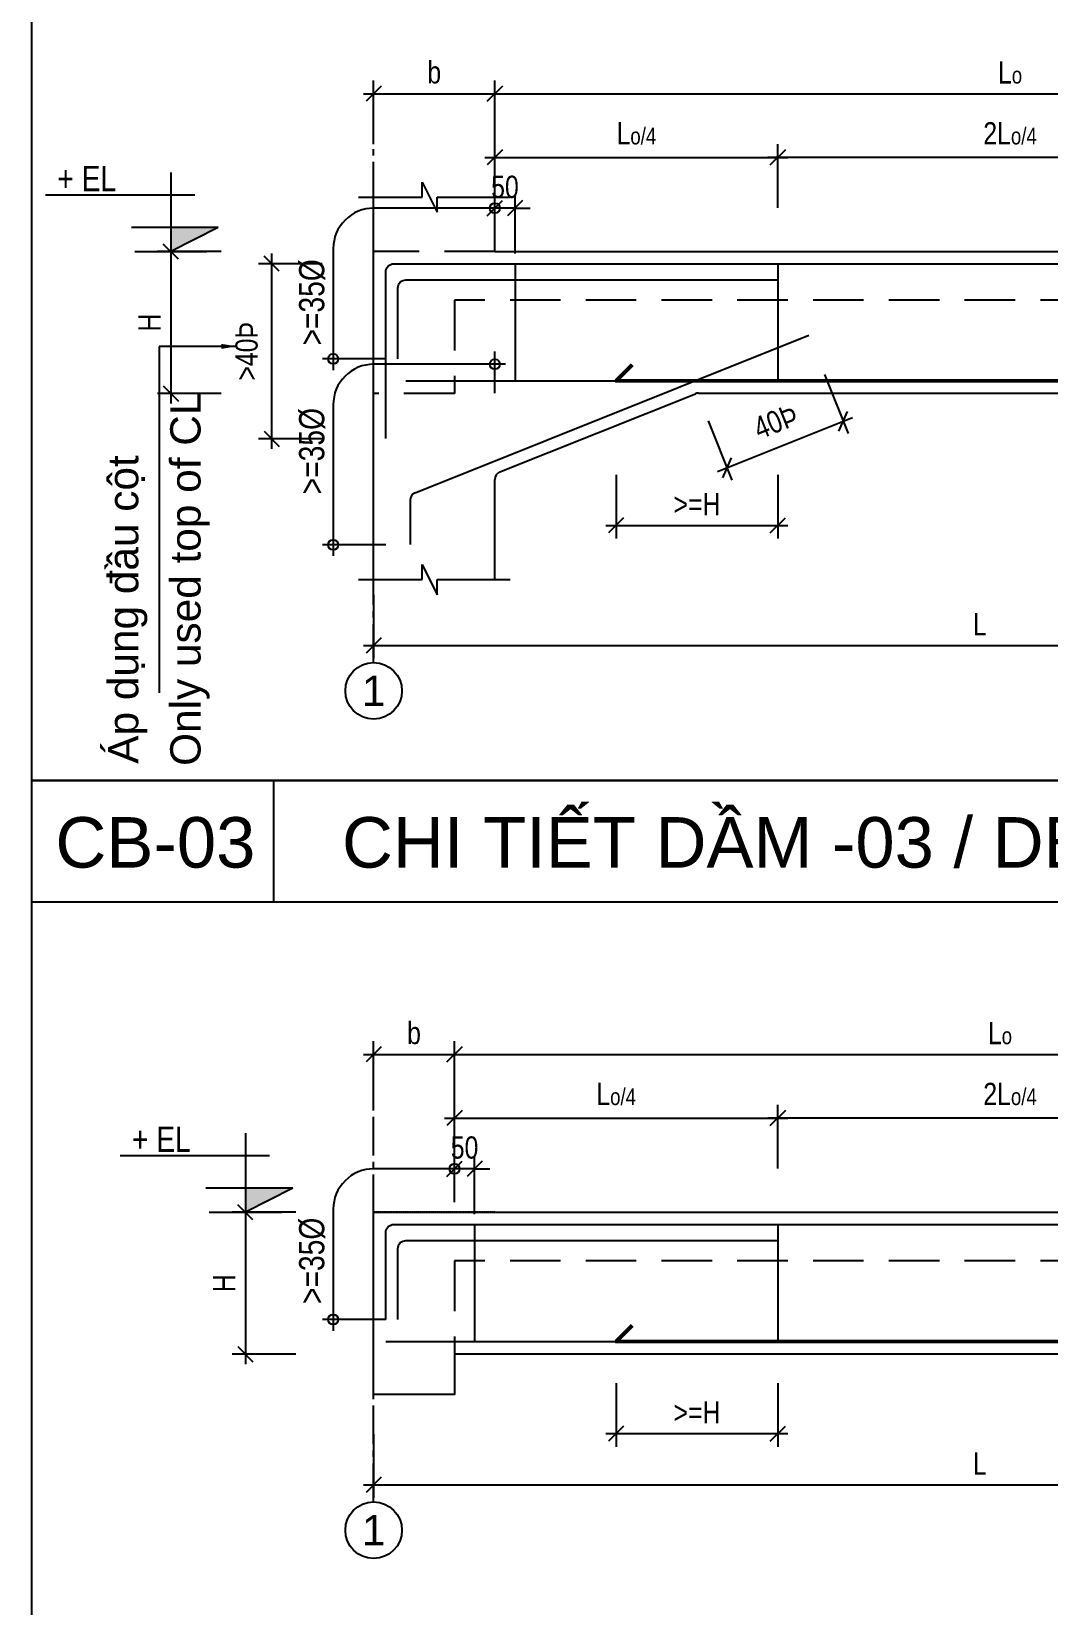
# Model space of a CAD drawing. Header units: millimetres. Extents: x -205508 to -110432, y 549193 to 571297.
# Drawn here: x -162392 to -159874, y 564014 to 567908 of the extents above; entities that cross this region are included whole.
import ezdxf
from ezdxf.enums import TextEntityAlignment as Align

# ---------------------------------------------------------------- set-up
doc = ezdxf.new("R2010")
doc.units = ezdxf.units.MM
doc.header["$LTSCALE"] = 25
doc.header["$MEASUREMENT"] = 0
doc.header["$PDSIZE"] = 50
for name, pattern in [('AUDIT_I_131119094342-0', [0]), ('CENTER2', [28.575, 19.05, -3.175, 3.175, -3.175]), ('DASHED2', [0.375, 0.25, -0.125])]:
    doc.linetypes.add(name, pattern=pattern)
for name, color, linetype in [('AC', 200, 'Continuous'), ('dai', 3, 'AUDIT_I_131119094342-0'), ('DAMPHU', 1, 'DASHED2'), ('kich thuoc', 251, 'Continuous'), ('NETTHAY', 2, 'Continuous'), ('textMAX', 4, 'Continuous'), ('TEXTMIN', 7, 'Continuous'), ('thep', 4, 'Continuous'), ('TRUC', 8, 'CENTER2')]:
    doc.layers.add(name, color=color, linetype=linetype)
doc.layers.add('DCE_MCZiCZac', color=250, linetype='Continuous', lineweight=13)
doc.layers.add('S-Rebar-B', color=4, linetype='Continuous', lineweight=50)
doc.styles.add('EL-Text', font='arial.ttf')
doc.styles.add('Simplex- GCC', font='arial.ttf', dxfattribs={"width": 0.8})
doc.styles.add('vnh100', font='', dxfattribs={"width": 0.8})
doc.styles.get('vnh100').set_extended_font_data('VNI-Helve')
doc.dimstyles.new('ISO-25', dxfattribs={"dimscale": 25, "dimtxt": 2.2, "dimasz": 1.5, "dimexe": 1.3, "dimexo": 1, "dimgap": 1, "dimtad": 1, "dimdec": 0, "dimtxsty": 'Simplex- GCC', "dimblk": 'OBLIQUE', "dimcen": 2.5, "dimdle": 1, "dimclrd": 8, "dimclre": 8, "dimclrt": 7, "dimadec": 0, "dimazin": 0, "dimtfac": 1, "dimtdec": 0, "dimtix": 1, "dimtmove": 0, "dimatfit": 3, "dimfxl": 5, "dimfxlon": 1, "dimarcsym": 0})

# ---------------------------------------------------------------- blocks, each defined once
blk = doc.blocks.new('_Oblique')
at = {"color": 4, "linetype": 'ByBlock', "lineweight": -2}
blk.add_line((-0.5, -0.5), (0.5, 0.5), dxfattribs=at)
blk = doc.blocks.new('*D506')
at = {"layer": 'DCE_MCZiCZac', "color": 8, "lineweight": -2, "ltscale": 20, "transparency": 16777216}
for p, q in [((-160944.7, 566811.5), (-160944.7, 566654)), ((-160544.3, 566811.5), (-160544.3, 566654)), ((-160969.7, 566686.5), (-160519.3, 566686.5))]:
    blk.add_line(p, q, dxfattribs=at)
at = {"layer": 'Defpoints', "color": 0, "ltscale": 20, "transparency": 16777216}
for p in [(-160944.7, 566966.9), (-160544.3, 566936.9), (-160544.3, 566686.5)]:
    blk.add_point(p, dxfattribs=at)
at = {"layer": 'DCE_MCZiCZac', "color": 8, "lineweight": -2, "ltscale": 20, "transparency": 16777216, "xscale": 37.5, "yscale": 37.5, "zscale": 37.5, "rotation": 180}
blk.add_blockref('_Oblique', (-160944.7, 566686.5), dxfattribs=at)
at = {"layer": 'DCE_MCZiCZac', "color": 8, "lineweight": -2, "ltscale": 20, "transparency": 16777216, "xscale": 37.5, "yscale": 37.5, "zscale": 37.5}
blk.add_blockref('_Oblique', (-160544.3, 566686.5), dxfattribs=at)
at = {"layer": 'DCE_MCZiCZac', "color": 7, "ltscale": 20, "transparency": 16777216, "insert": (-160744.5, 566739), "char_height": 55, "attachment_point": 5, "style": 'Simplex- GCC'}
blk.add_mtext('>=H', dxfattribs=at)
blk = doc.blocks.new('*D507')
at = {"layer": 'DCE_MCZiCZac', "color": 8, "lineweight": -2, "ltscale": 20, "transparency": 16777216}
for p, q in [((-161244.7, 567629.3), (-161244.7, 567786.8)), ((-158694.7, 567629.3), (-158694.7, 567786.8)), ((-161269.7, 567754.3), (-158669.7, 567754.3))]:
    blk.add_line(p, q, dxfattribs=at)
at = {"layer": 'Defpoints', "color": 0, "ltscale": 20, "transparency": 16777216}
for p in [(-158694.7, 567754.3), (-161244.7, 567498.4), (-158694.7, 567498.4)]:
    blk.add_point(p, dxfattribs=at)
at = {"layer": 'DCE_MCZiCZac', "color": 8, "lineweight": -2, "ltscale": 20, "transparency": 16777216, "xscale": 37.5, "yscale": 37.5, "zscale": 37.5, "rotation": 180}
blk.add_blockref('_Oblique', (-161244.7, 567754.3), dxfattribs=at)
at = {"layer": 'DCE_MCZiCZac', "color": 8, "lineweight": -2, "ltscale": 20, "transparency": 16777216, "xscale": 37.5, "yscale": 37.5, "zscale": 37.5}
blk.add_blockref('_Oblique', (-158694.7, 567754.3), dxfattribs=at)
at = {"layer": 'DCE_MCZiCZac', "color": 7, "ltscale": 20, "transparency": 16777216, "insert": (-159969.7, 567806.8), "char_height": 55, "attachment_point": 5, "style": 'Simplex- GCC'}
blk.add_mtext('L{\\H0.75x;o}', dxfattribs=at)
blk = doc.blocks.new('*D508')
at = {"layer": 'Defpoints', "color": 0, "ltscale": 20, "transparency": 16777216}
for p in [(-160544.3, 567596.9), (-161244.7, 567431.1), (-160544.3, 567403.5)]:
    blk.add_point(p, dxfattribs=at)
at = {"layer": 'kich thuoc', "color": 8, "lineweight": -2, "ltscale": 20, "transparency": 16777216}
for p, q in [((-161244.7, 567471.9), (-161244.7, 567629.4)), ((-160544.3, 567471.9), (-160544.3, 567629.4)), ((-161269.7, 567596.9), (-160519.3, 567596.9))]:
    blk.add_line(p, q, dxfattribs=at)
at = {"layer": 'kich thuoc', "color": 8, "lineweight": -2, "ltscale": 20, "transparency": 16777216, "xscale": 37.5, "yscale": 37.5, "zscale": 37.5, "rotation": 180}
blk.add_blockref('_Oblique', (-161244.7, 567596.9), dxfattribs=at)
at = {"layer": 'kich thuoc', "color": 8, "lineweight": -2, "ltscale": 20, "transparency": 16777216, "xscale": 37.5, "yscale": 37.5, "zscale": 37.5}
blk.add_blockref('_Oblique', (-160544.3, 567596.9), dxfattribs=at)
at = {"layer": 'kich thuoc', "color": 7, "ltscale": 20, "transparency": 16777216, "insert": (-160894.5, 567656.2), "char_height": 55, "attachment_point": 5, "style": 'Simplex- GCC'}
blk.add_mtext('L{\\H0.75x;o/4}', dxfattribs=at)
blk = doc.blocks.new('*D509')
at = {"layer": 'Defpoints', "color": 0, "ltscale": 20, "transparency": 16777216}
for p in [(-161544.7, 566963.7), (-158544.7, 566533.9), (-158544.7, 566389.5)]:
    blk.add_point(p, dxfattribs=at)
at = {"layer": 'kich thuoc', "color": 8, "lineweight": -2, "ltscale": 20, "transparency": 16777216}
for p, q in [((-161544.7, 566514.5), (-161544.7, 566357)), ((-158544.7, 566508.9), (-158544.7, 566357)), ((-161569.7, 566389.5), (-158519.7, 566389.5))]:
    blk.add_line(p, q, dxfattribs=at)
at = {"layer": 'kich thuoc', "color": 8, "lineweight": -2, "ltscale": 20, "transparency": 16777216, "xscale": 37.5, "yscale": 37.5, "zscale": 37.5, "rotation": 180}
blk.add_blockref('_Oblique', (-161544.7, 566389.5), dxfattribs=at)
at = {"layer": 'kich thuoc', "color": 8, "lineweight": -2, "ltscale": 20, "transparency": 16777216, "xscale": 37.5, "yscale": 37.5, "zscale": 37.5}
blk.add_blockref('_Oblique', (-158544.7, 566389.5), dxfattribs=at)
at = {"layer": 'kich thuoc', "color": 7, "ltscale": 20, "transparency": 16777216, "insert": (-160044.7, 566442), "char_height": 55, "attachment_point": 5, "style": 'Simplex- GCC'}
blk.add_mtext('L', dxfattribs=at)
blk = doc.blocks.new('*D510')
at = {"layer": 'DCE_MCZiCZac', "color": 8, "lineweight": -2, "ltscale": 20, "transparency": 16777216}
for p, q in [((-162046.7, 567388.7), (-162046.7, 566987.7)), ((-161921.7, 567363.7), (-162079.2, 567363.7)), ((-161921.7, 567012.7), (-162079.2, 567012.7))]:
    blk.add_line(p, q, dxfattribs=at)
at = {"layer": 'Defpoints', "color": 0, "ltscale": 20, "transparency": 16777216}
for p in [(-161696.1, 567363.7), (-162046.7, 567012.7), (-161696.1, 567012.7)]:
    blk.add_point(p, dxfattribs=at)
at = {"layer": 'DCE_MCZiCZac', "color": 8, "lineweight": -2, "ltscale": 20, "transparency": 16777216, "xscale": 37.5, "yscale": 37.5, "zscale": 37.5}
for p, rotation in [((-162046.7, 567363.7), 90), ((-162046.7, 567012.7), 270)]:
    blk.add_blockref('_Oblique', p, dxfattribs=dict(at, rotation=rotation))
at = {"layer": 'DCE_MCZiCZac', "color": 7, "ltscale": 20, "transparency": 16777216, "insert": (-162099.2, 567188.2), "char_height": 55, "attachment_point": 5, "rotation": 90, "style": 'Simplex- GCC'}
blk.add_mtext('H', dxfattribs=at)
blk = doc.blocks.new('*D511')
at = {"layer": 'DCE_MCZiCZac', "color": 8, "lineweight": -2, "ltscale": 20, "transparency": 16777216}
for p, q in [((-161544.7, 567629.3), (-161544.7, 567786.8)), ((-161244.7, 567629.3), (-161244.7, 567786.8)), ((-161569.7, 567754.3), (-161219.7, 567754.3))]:
    blk.add_line(p, q, dxfattribs=at)
at = {"layer": 'Defpoints', "color": 0, "ltscale": 20, "transparency": 16777216}
for p in [(-161244.7, 567754.3), (-161544.7, 567577.1), (-161244.7, 567577.1)]:
    blk.add_point(p, dxfattribs=at)
at = {"layer": 'DCE_MCZiCZac', "color": 8, "lineweight": -2, "ltscale": 20, "transparency": 16777216, "xscale": 37.5, "yscale": 37.5, "zscale": 37.5, "rotation": 180}
blk.add_blockref('_Oblique', (-161544.7, 567754.3), dxfattribs=at)
at = {"layer": 'DCE_MCZiCZac', "color": 8, "lineweight": -2, "ltscale": 20, "transparency": 16777216, "xscale": 37.5, "yscale": 37.5, "zscale": 37.5}
blk.add_blockref('_Oblique', (-161244.7, 567754.3), dxfattribs=at)
at = {"layer": 'DCE_MCZiCZac', "color": 7, "ltscale": 20, "transparency": 16777216, "insert": (-161394.7, 567806.8), "char_height": 55, "attachment_point": 5, "style": 'Simplex- GCC'}
blk.add_mtext('b', dxfattribs=at)
blk = doc.blocks.new('*D452')
at = {"layer": 'Defpoints', "color": 0, "ltscale": 20, "transparency": 16777216}
for p in [(-160544.3, 567596.9), (-160544.3, 567403.5), (-159395.1, 567403.5)]:
    blk.add_point(p, dxfattribs=at)
at = {"layer": 'kich thuoc', "color": 8, "lineweight": -2, "ltscale": 20, "transparency": 16777216}
for p, q in [((-160544.3, 567471.9), (-160544.3, 567629.4)), ((-159395.1, 567471.9), (-159395.1, 567629.4)), ((-159370.1, 567596.9), (-160569.3, 567596.9))]:
    blk.add_line(p, q, dxfattribs=at)
at = {"layer": 'kich thuoc', "color": 8, "lineweight": -2, "ltscale": 20, "transparency": 16777216, "xscale": 37.5, "yscale": 37.5, "zscale": 37.5, "rotation": 180}
blk.add_blockref('_Oblique', (-160544.3, 567596.9), dxfattribs=at)
at = {"layer": 'kich thuoc', "color": 8, "lineweight": -2, "ltscale": 20, "transparency": 16777216, "xscale": 37.5, "yscale": 37.5, "zscale": 37.5}
blk.add_blockref('_Oblique', (-159395.1, 567596.9), dxfattribs=at)
at = {"layer": 'kich thuoc', "color": 7, "ltscale": 20, "transparency": 16777216, "insert": (-159969.7, 567656.2), "char_height": 55, "attachment_point": 5, "style": 'Simplex- GCC'}
blk.add_mtext('2L{\\H0.75x;o/4}', dxfattribs=at)
blk = doc.blocks.new('*D453')
at = {"layer": 'DCE_MCZiCZac', "color": 8, "lineweight": -2, "ltscale": 20, "transparency": 16777216}
for p, q in [((-160429.1, 567060), (-160370.6, 566913.8)), ((-160693.9, 566819.5), (-160359.4, 566953.3)), ((-160717.1, 566944.8), (-160658.6, 566798.6))]:
    blk.add_line(p, q, dxfattribs=at)
at = {"layer": 'Defpoints', "color": 0, "ltscale": 20, "transparency": 16777216}
for p in [(-160467.8, 567156.8), (-160744.7, 567013.7), (-160382.6, 566944)]:
    blk.add_point(p, dxfattribs=at)
at = {"layer": 'DCE_MCZiCZac', "color": 8, "lineweight": -2, "ltscale": 20, "transparency": 16777216, "xscale": 37.5, "yscale": 37.5, "zscale": 37.5}
for p, rotation in [((-160382.6, 566944), 21.80140948635181), ((-160670.7, 566828.8), 201.8014094863518)]:
    blk.add_blockref('_Oblique', p, dxfattribs=dict(at, rotation=rotation))
at = {"layer": 'DCE_MCZiCZac', "color": 7, "ltscale": 20, "transparency": 16777216, "insert": (-160549.6, 566943.6), "char_height": 55, "attachment_point": 5, "rotation": 21.8014, "style": 'Simplex- GCC'}
blk.add_mtext('40Þ', dxfattribs=at)
blk = doc.blocks.new('*D457')
at = {"layer": 'Defpoints', "color": 0, "ltscale": 20, "transparency": 16777216}
for p in [(-158544.7, 564557.4), (-161544.7, 564487.2), (-158544.7, 564313)]:
    blk.add_point(p, dxfattribs=at)
at = {"layer": 'kich thuoc', "color": 8, "lineweight": -2, "ltscale": 20, "transparency": 16777216}
for p, q in [((-161544.7, 564438), (-161544.7, 564280.5)), ((-158544.7, 564438), (-158544.7, 564280.5)), ((-161569.7, 564313), (-158519.7, 564313))]:
    blk.add_line(p, q, dxfattribs=at)
at = {"layer": 'kich thuoc', "color": 8, "lineweight": -2, "ltscale": 20, "transparency": 16777216, "xscale": 37.5, "yscale": 37.5, "zscale": 37.5, "rotation": 180}
blk.add_blockref('_Oblique', (-161544.7, 564313), dxfattribs=at)
at = {"layer": 'kich thuoc', "color": 8, "lineweight": -2, "ltscale": 20, "transparency": 16777216, "xscale": 37.5, "yscale": 37.5, "zscale": 37.5}
blk.add_blockref('_Oblique', (-158544.7, 564313), dxfattribs=at)
at = {"layer": 'kich thuoc', "color": 7, "ltscale": 20, "transparency": 16777216, "insert": (-160044.7, 564365.5), "char_height": 55, "attachment_point": 5, "style": 'Simplex- GCC'}
blk.add_mtext('L', dxfattribs=at)
blk = doc.blocks.new('*D458')
at = {"layer": 'Defpoints', "color": 0, "ltscale": 20, "transparency": 16777216}
for p in [(-160544.3, 565220.3), (-160544.3, 565027), (-161344.7, 564987.2)]:
    blk.add_point(p, dxfattribs=at)
at = {"layer": 'kich thuoc', "color": 8, "lineweight": -2, "ltscale": 20, "transparency": 16777216}
for p, q in [((-161344.7, 565095.3), (-161344.7, 565252.8)), ((-160544.3, 565095.3), (-160544.3, 565252.8)), ((-161369.7, 565220.3), (-160519.3, 565220.3))]:
    blk.add_line(p, q, dxfattribs=at)
at = {"layer": 'kich thuoc', "color": 8, "lineweight": -2, "ltscale": 20, "transparency": 16777216, "xscale": 37.5, "yscale": 37.5, "zscale": 37.5, "rotation": 180}
blk.add_blockref('_Oblique', (-161344.7, 565220.3), dxfattribs=at)
at = {"layer": 'kich thuoc', "color": 8, "lineweight": -2, "ltscale": 20, "transparency": 16777216, "xscale": 37.5, "yscale": 37.5, "zscale": 37.5}
blk.add_blockref('_Oblique', (-160544.3, 565220.3), dxfattribs=at)
at = {"layer": 'kich thuoc', "color": 7, "ltscale": 20, "transparency": 16777216, "insert": (-160944.5, 565279.7), "char_height": 55, "attachment_point": 5, "style": 'Simplex- GCC'}
blk.add_mtext('L{\\H0.75x;o/4}', dxfattribs=at)
blk = doc.blocks.new('*D459')
at = {"layer": 'DCE_MCZiCZac', "color": 8, "lineweight": -2, "ltscale": 20, "transparency": 16777216}
for p, q in [((-161344.7, 565252.8), (-161344.7, 565410.3)), ((-158644.7, 565252.8), (-158644.7, 565410.3)), ((-161369.7, 565377.8), (-158619.7, 565377.8))]:
    blk.add_line(p, q, dxfattribs=at)
at = {"layer": 'Defpoints', "color": 0, "ltscale": 20, "transparency": 16777216}
for p in [(-158644.7, 565377.8), (-161344.7, 565121.9), (-158644.7, 564987.2)]:
    blk.add_point(p, dxfattribs=at)
at = {"layer": 'DCE_MCZiCZac', "color": 8, "lineweight": -2, "ltscale": 20, "transparency": 16777216, "xscale": 37.5, "yscale": 37.5, "zscale": 37.5, "rotation": 180}
blk.add_blockref('_Oblique', (-161344.7, 565377.8), dxfattribs=at)
at = {"layer": 'DCE_MCZiCZac', "color": 8, "lineweight": -2, "ltscale": 20, "transparency": 16777216, "xscale": 37.5, "yscale": 37.5, "zscale": 37.5}
blk.add_blockref('_Oblique', (-158644.7, 565377.8), dxfattribs=at)
at = {"layer": 'DCE_MCZiCZac', "color": 7, "ltscale": 20, "transparency": 16777216, "insert": (-159994.7, 565430.3), "char_height": 55, "attachment_point": 5, "style": 'Simplex- GCC'}
blk.add_mtext('L{\\H0.75x;o}', dxfattribs=at)
blk = doc.blocks.new('*D460')
at = {"layer": 'DCE_MCZiCZac', "color": 8, "lineweight": -2, "ltscale": 20, "transparency": 16777216}
for p, q in [((-160944.7, 564564.7), (-160944.7, 564407.2)), ((-160544.3, 564564.7), (-160544.3, 564407.2)), ((-160969.7, 564439.7), (-160519.3, 564439.7))]:
    blk.add_line(p, q, dxfattribs=at)
at = {"layer": 'Defpoints', "color": 0, "ltscale": 20, "transparency": 16777216}
for p in [(-160944.7, 564667.2), (-160544.3, 564637.2), (-160544.3, 564439.7)]:
    blk.add_point(p, dxfattribs=at)
at = {"layer": 'DCE_MCZiCZac', "color": 8, "lineweight": -2, "ltscale": 20, "transparency": 16777216, "xscale": 37.5, "yscale": 37.5, "zscale": 37.5, "rotation": 180}
blk.add_blockref('_Oblique', (-160944.7, 564439.7), dxfattribs=at)
at = {"layer": 'DCE_MCZiCZac', "color": 8, "lineweight": -2, "ltscale": 20, "transparency": 16777216, "xscale": 37.5, "yscale": 37.5, "zscale": 37.5}
blk.add_blockref('_Oblique', (-160544.3, 564439.7), dxfattribs=at)
at = {"layer": 'DCE_MCZiCZac', "color": 7, "ltscale": 20, "transparency": 16777216, "insert": (-160744.5, 564492.2), "char_height": 55, "attachment_point": 5, "style": 'Simplex- GCC'}
blk.add_mtext('>=H', dxfattribs=at)
blk = doc.blocks.new('*D461')
at = {"layer": 'DCE_MCZiCZac', "color": 8, "lineweight": -2, "ltscale": 20, "transparency": 16777216}
for p, q in [((-161544.7, 565252.8), (-161544.7, 565410.3)), ((-161344.7, 565252.8), (-161344.7, 565410.3)), ((-161569.7, 565377.8), (-161319.7, 565377.8))]:
    blk.add_line(p, q, dxfattribs=at)
at = {"layer": 'Defpoints', "color": 0, "ltscale": 20, "transparency": 16777216}
for p in [(-161344.7, 565377.8), (-161544.7, 565200.6), (-161344.7, 565200.6)]:
    blk.add_point(p, dxfattribs=at)
at = {"layer": 'DCE_MCZiCZac', "color": 8, "lineweight": -2, "ltscale": 20, "transparency": 16777216, "xscale": 37.5, "yscale": 37.5, "zscale": 37.5, "rotation": 180}
blk.add_blockref('_Oblique', (-161544.7, 565377.8), dxfattribs=at)
at = {"layer": 'DCE_MCZiCZac', "color": 8, "lineweight": -2, "ltscale": 20, "transparency": 16777216, "xscale": 37.5, "yscale": 37.5, "zscale": 37.5}
blk.add_blockref('_Oblique', (-161344.7, 565377.8), dxfattribs=at)
at = {"layer": 'DCE_MCZiCZac', "color": 7, "ltscale": 20, "transparency": 16777216, "insert": (-161444.7, 565430.3), "char_height": 55, "attachment_point": 5, "style": 'Simplex- GCC'}
blk.add_mtext('b', dxfattribs=at)
blk = doc.blocks.new('*D462')
at = {"layer": 'DCE_MCZiCZac', "color": 8, "lineweight": -2, "ltscale": 20, "transparency": 16777216}
for p, q in [((-161862.1, 565012.2), (-161862.1, 564611.2)), ((-161737.1, 564987.2), (-161894.6, 564987.2)), ((-161737.1, 564636.2), (-161894.6, 564636.2))]:
    blk.add_line(p, q, dxfattribs=at)
at = {"layer": 'Defpoints', "color": 0, "ltscale": 20, "transparency": 16777216}
for p in [(-161696.1, 564987.2), (-161862.1, 564636.2), (-161696.1, 564636.2)]:
    blk.add_point(p, dxfattribs=at)
at = {"layer": 'DCE_MCZiCZac', "color": 8, "lineweight": -2, "ltscale": 20, "transparency": 16777216, "xscale": 37.5, "yscale": 37.5, "zscale": 37.5}
for p, rotation in [((-161862.1, 564987.2), 90), ((-161862.1, 564636.2), 270)]:
    blk.add_blockref('_Oblique', p, dxfattribs=dict(at, rotation=rotation))
at = {"layer": 'DCE_MCZiCZac', "color": 7, "ltscale": 20, "transparency": 16777216, "insert": (-161914.6, 564811.7), "char_height": 55, "attachment_point": 5, "rotation": 90, "style": 'Simplex- GCC'}
blk.add_mtext('H', dxfattribs=at)
blk = doc.blocks.new('*D464')
at = {"layer": 'Defpoints', "color": 0, "ltscale": 20, "transparency": 16777216}
for p in [(-160544.3, 565220.3), (-160544.3, 565027), (-159395.1, 565027)]:
    blk.add_point(p, dxfattribs=at)
at = {"layer": 'kich thuoc', "color": 8, "lineweight": -2, "ltscale": 20, "transparency": 16777216}
for p, q in [((-160544.3, 565095.3), (-160544.3, 565252.8)), ((-159395.1, 565095.3), (-159395.1, 565252.8)), ((-159370.1, 565220.3), (-160569.3, 565220.3))]:
    blk.add_line(p, q, dxfattribs=at)
at = {"layer": 'kich thuoc', "color": 8, "lineweight": -2, "ltscale": 20, "transparency": 16777216, "xscale": 37.5, "yscale": 37.5, "zscale": 37.5, "rotation": 180}
blk.add_blockref('_Oblique', (-160544.3, 565220.3), dxfattribs=at)
at = {"layer": 'kich thuoc', "color": 8, "lineweight": -2, "ltscale": 20, "transparency": 16777216, "xscale": 37.5, "yscale": 37.5, "zscale": 37.5}
blk.add_blockref('_Oblique', (-159395.1, 565220.3), dxfattribs=at)
at = {"layer": 'kich thuoc', "color": 7, "ltscale": 20, "transparency": 16777216, "insert": (-159969.7, 565279.7), "char_height": 55, "attachment_point": 5, "style": 'Simplex- GCC'}
blk.add_mtext('2L{\\H0.75x;o/4}', dxfattribs=at)
blk = doc.blocks.new('*D472')
at = {"layer": 'DCE_MCZiCZac', "color": 8, "lineweight": -2, "ltscale": 20, "transparency": 16777216}
for p, q in [((-161244.7, 567409.8), (-161244.7, 567503.6)), ((-161194.7, 567358.7), (-161194.7, 567503.6)), ((-161244.7, 567471.1), (-161282.2, 567471.1)), ((-161194.7, 567471.1), (-161244.7, 567471.1)), ((-161194.7, 567471.1), (-161157.2, 567471.1))]:
    blk.add_line(p, q, dxfattribs=at)
at = {"layer": 'Defpoints', "color": 0, "ltscale": 20, "transparency": 16777216}
for p in [(-161244.7, 567471.1), (-161244.7, 567384.8), (-161194.7, 567333.7)]:
    blk.add_point(p, dxfattribs=at)
at = {"layer": 'DCE_MCZiCZac', "color": 8, "lineweight": -2, "ltscale": 20, "transparency": 16777216, "xscale": 37.5, "yscale": 37.5, "zscale": 37.5}
blk.add_blockref('_Oblique', (-161244.7, 567471.1), dxfattribs=at)
at = {"layer": 'DCE_MCZiCZac', "color": 8, "lineweight": -2, "ltscale": 20, "transparency": 16777216, "xscale": 37.5, "yscale": 37.5, "zscale": 37.5, "rotation": 180}
blk.add_blockref('_Oblique', (-161194.7, 567471.1), dxfattribs=at)
at = {"layer": 'DCE_MCZiCZac', "color": 7, "ltscale": 20, "transparency": 16777216, "insert": (-161219.7, 567523.6), "char_height": 55, "attachment_point": 5, "style": 'Simplex- GCC'}
blk.add_mtext('50', dxfattribs=at)
blk = doc.blocks.new('*D475')
at = {"layer": 'DCE_MCZiCZac', "color": 8, "lineweight": -2, "ltscale": 20, "transparency": 16777216}
for p, q in [((-161344.7, 565012.2), (-161344.7, 565127.1)), ((-161294.7, 564982.2), (-161294.7, 565127.1)), ((-161344.7, 565094.6), (-161382.2, 565094.6)), ((-161294.7, 565094.6), (-161344.7, 565094.6)), ((-161294.7, 565094.6), (-161257.2, 565094.6))]:
    blk.add_line(p, q, dxfattribs=at)
at = {"layer": 'Defpoints', "color": 0, "ltscale": 20, "transparency": 16777216}
for p in [(-161344.7, 565094.6), (-161344.7, 564987.2), (-161294.7, 564957.2)]:
    blk.add_point(p, dxfattribs=at)
at = {"layer": 'DCE_MCZiCZac', "color": 8, "lineweight": -2, "ltscale": 20, "transparency": 16777216, "xscale": 37.5, "yscale": 37.5, "zscale": 37.5}
blk.add_blockref('_Oblique', (-161344.7, 565094.6), dxfattribs=at)
at = {"layer": 'DCE_MCZiCZac', "color": 8, "lineweight": -2, "ltscale": 20, "transparency": 16777216, "xscale": 37.5, "yscale": 37.5, "zscale": 37.5, "rotation": 180}
blk.add_blockref('_Oblique', (-161294.7, 565094.6), dxfattribs=at)
at = {"layer": 'DCE_MCZiCZac', "color": 7, "ltscale": 20, "transparency": 16777216, "insert": (-161319.7, 565147.1), "char_height": 55, "attachment_point": 5, "style": 'Simplex- GCC'}
blk.add_mtext('50', dxfattribs=at)
blk = doc.blocks.new('*D412')
at = {"layer": 'DCE_MCZiCZac', "color": 8, "lineweight": -2, "ltscale": 20, "transparency": 16777216}
for p, q in [((-161797.2, 567358.7), (-161797.2, 566875.5)), ((-161672.2, 567333.7), (-161829.7, 567333.7)), ((-161672.2, 566900.5), (-161829.7, 566900.5))]:
    blk.add_line(p, q, dxfattribs=at)
at = {"layer": 'Defpoints', "color": 0, "ltscale": 20, "transparency": 16777216}
for p in [(-161644.7, 567333.7), (-161797.2, 566900.5), (-161514.7, 566900.5)]:
    blk.add_point(p, dxfattribs=at)
at = {"layer": 'DCE_MCZiCZac', "color": 8, "lineweight": -2, "ltscale": 20, "transparency": 16777216, "xscale": 37.5, "yscale": 37.5, "zscale": 37.5}
for p, rotation in [((-161797.2, 567333.7), 90), ((-161797.2, 566900.5), 270)]:
    blk.add_blockref('_Oblique', p, dxfattribs=dict(at, rotation=rotation))
at = {"layer": 'DCE_MCZiCZac', "color": 7, "ltscale": 20, "transparency": 16777216, "insert": (-161858.9, 567117.1), "char_height": 55, "attachment_point": 5, "rotation": 90, "style": 'Simplex- GCC'}
blk.add_mtext('>40Þ', dxfattribs=at)

msp = doc.modelspace()

# ---------------------------------------------------------------- linework, layer by layer
at = {"layer": 'AC', "color": 4, "ltscale": 20}
msp.add_line((-162391.5, 566055.2), (-147391.5, 566055.2), dxfattribs=at)
msp.add_lwpolyline([(-147391.5, 561041), (-147391.5, 570555.2), (-162391.5, 570555.2), (-162391.5, 561049.9), (-147404.4, 561049.9)], dxfattribs=at)
at = {"layer": 'AC', "color": 0, "ltscale": 20}
msp.add_lwpolyline([(-162391.5, 565755.2), (-147391.5, 565755.2), (-147391.5, 566055.2), (-162391.5, 566055.2)], close=True, dxfattribs=at)
at = {"layer": 'AC', "color": 4, "ltscale": 20}
msp.add_lwpolyline([(-162391.5, 565755.2), (-161791.5, 565755.2), (-161791.5, 566055.2), (-162391.5, 566055.2)], close=True, dxfattribs=at)
at = {"layer": 'dai', "ltscale": 20}
for p, q in [((-161194.7, 567333.7), (-161194.7, 567043.7)), ((-160544.3, 567333.7), (-160544.3, 567043.7)), ((-161294.7, 564957.2), (-161294.7, 564667.2)), ((-160544.3, 564957.2), (-160544.3, 564667.2))]:
    msp.add_line(p, q, dxfattribs=at)
at = {"layer": 'DAMPHU', "ltscale": 20}
msp.add_line((-161244.7, 567363.7), (-161544.7, 567363.7), dxfattribs=at)
at = {"layer": 'DAMPHU', "ltscale": 0.5}
msp.add_line((-161244.7, 564987.2), (-161544.7, 564987.2), dxfattribs=at)
at = {"layer": 'DAMPHU', "ltscale": 20}
for points in [[(-158644.7, 567243.7), (-161344.7, 567243.7), (-161344.7, 567012.7), (-161544.7, 567012.7), (-161544.7, 567243.7)], [(-158644.7, 564867.2), (-161344.7, 564867.2), (-161344.7, 564536.2), (-161544.7, 564536.2), (-161544.7, 564867.2)]]:
    msp.add_lwpolyline(points, dxfattribs=at)
at = {"layer": 'kich thuoc', "linetype": 'Continuous', "ltscale": 0.5}
for p, q in [((-162046.7, 567559.8), (-162046.7, 567363.7)), ((-161987.3, 567503.7), (-162356.5, 567503.7)), ((-161929.5, 567423.7), (-162144.2, 567423.7)), ((-161929.5, 567423.7), (-162046.7, 567363.7)), ((-162136.1, 567363.7), (-161957.3, 567363.7)), ((-161862.1, 565183.3), (-161862.1, 564987.2)), ((-161802.6, 565127.2), (-162171.9, 565127.2)), ((-161744.9, 565047.2), (-161959.6, 565047.2)), ((-161744.9, 565047.2), (-161862.1, 564987.2)), ((-161951.5, 564987.2), (-161772.6, 564987.2))]:
    msp.add_line(p, q, dxfattribs=at)
at = {"layer": 'kich thuoc', "ltscale": 20}
for p, q in [((-161244.7, 567013.7), (-161244.7, 567117)), ((-161514.7, 567098.3), (-161670.9, 567098.3)), ((-161514.7, 566638.3), (-161670.9, 566638.3)), ((-161514.7, 564721.8), (-161670.9, 564721.8))]:
    msp.add_line(p, q, dxfattribs=at)
for points in [[(-161218.5, 567471.1), (-161544.7, 567471.1, 0.414214), (-161644.7, 567371.1), (-161644.7, 567070.3)], [(-161218.5, 567085.1), (-161544.7, 567085.1, 0.414214), (-161644.7, 566985.1), (-161644.7, 566611.2)], [(-161318.5, 565094.6), (-161544.7, 565094.6, 0.414214), (-161644.7, 564994.6), (-161644.7, 564693.8)]]:
    msp.add_lwpolyline(points, format="xyb", dxfattribs=at)
at = {"layer": 'kich thuoc', "linetype": 'Continuous', "ltscale": 0.5}
for points in [[(-162046.7, 567423.7), (-162046.7, 567363.7), (-161929.5, 567423.7)], [(-161862.1, 565047.2), (-161862.1, 564987.2), (-161744.9, 565047.2)]]:
    msp.add_solid(points, dxfattribs=at)
at = {"layer": 'NETTHAY', "ltscale": 20}
for p, q in [((-161544.7, 566552.4), (-161544.7, 567498.4)), ((-161544.7, 567313.7), (-161544.7, 567498.4)), ((-161244.7, 567363.7), (-161244.7, 567498.4)), ((-161244.7, 567363.7), (-158695.7, 567363.7)), ((-161232.1, 566818.7), (-160748.2, 567012.3)), ((-160740.8, 567013.7), (-159198.5, 567013.7)), ((-161244.7, 566552.4), (-161244.7, 566800.2)), ((-161244.7, 564987.2), (-158544.7, 564987.2)), ((-161344.7, 564637.2), (-158644.7, 564637.2))]:
    msp.add_line(p, q, dxfattribs=at)
msp.add_lwpolyline([(-161344.7, 564637.2), (-161344.7, 564536.2), (-161544.7, 564536.2), (-161544.7, 564987.2), (-161244.7, 564987.2)], dxfattribs=at)
for centre, start, end in [((-160740.8, 566993.7), 90, 111.8014), ((-161224.7, 566800.2), 111.8014, 180)]:
    msp.add_arc(centre, 20, start, end, dxfattribs=at)
at = {"layer": 'S-Rebar-B', "ltscale": 20}
for points in [[(-160904.7, 567083.7), (-160944.7, 567043.7), (-158994.7, 567043.7), (-159034.7, 567083.7)], [(-160904.7, 564707.2), (-160944.7, 564667.2), (-158994.7, 564667.2), (-159034.7, 564707.2)]]:
    msp.add_lwpolyline(points, dxfattribs=at)
at = {"layer": 'thep', "ltscale": 20}
for p, q in [((-161442.1, 566767), (-160467.8, 567156.8)), ((-161464.7, 567043.7), (-157586.3, 567043.7)), ((-161454.7, 566748.5), (-161454.7, 566639.4)), ((-161514.2, 564667.2), (-157586.3, 564667.2))]:
    msp.add_line(p, q, dxfattribs=at)
for points in [[(-161514.7, 566901.1), (-161514.7, 567313.7, -0.414214), (-161494.7, 567333.7), (-157586.3, 567333.7)], [(-161484.7, 567098.3), (-161484.7, 567273.7, -0.414214), (-161464.7, 567293.7), (-160544.3, 567293.7)], [(-161514.7, 564721.9), (-161514.7, 564937.2, -0.414214), (-161494.7, 564957.2), (-157586.3, 564957.2)], [(-161484.7, 564721.8), (-161484.7, 564897.2, -0.414214), (-161464.7, 564917.2), (-160544.3, 564917.2)]]:
    msp.add_lwpolyline(points, format="xyb", dxfattribs=at)
for centre in [(-161244.7, 567471.1), (-161644.7, 567098.3), (-161244.7, 567085.1), (-161644.7, 566638.3), (-161344.7, 565094.6), (-161644.7, 564721.8)]:
    msp.add_circle(centre, 12.5, dxfattribs=at)
msp.add_arc((-161434.7, 566748.5), 20, 111.8014, 180, dxfattribs=at)
at = {"layer": 'TRUC', "ltscale": 0.2}
for p, q in [((-161544.7, 566347.2), (-161544.7, 567749)), ((-161544.7, 564270.7), (-161544.7, 565372.5))]:
    msp.add_line(p, q, dxfattribs=at)
at = {"layer": 'TRUC'}
for points in [[(-161582.2, 567498.4), (-161424.7, 567498.4), (-161424.7, 567535.9), (-161387.2, 567460.9), (-161387.2, 567498.4), (-161207.2, 567498.4)], [(-161582.2, 566552.4), (-161424.7, 566552.4), (-161424.7, 566589.9), (-161387.2, 566514.9), (-161387.2, 566552.4), (-161207.2, 566552.4)]]:
    msp.add_lwpolyline(points, dxfattribs=at)
at = {"layer": 'TRUC', "color": 2, "linetype": 'Continuous', "ltscale": 0.5}
for centre in [(-161544.7, 566277.2), (-161544.7, 564200.7)]:
    msp.add_circle(centre, 70, dxfattribs=at)

# ---------------------------------------------------------------- texts
at = {"layer": 'AC', "color": 7, "style": 'vnh100', "width": 0.8}
for p in [(-161666.8, 567131.4), (-161666.8, 566763.3), (-161666.8, 564760.3)]:
    msp.add_text('>=35Þ', height=62.5, rotation=90, dxfattribs=at).set_placement(p)
at = {"layer": 'AC', "color": 3, "style": 'EL-Text'}
msp.add_text('Only used top of CL', height=75, rotation=90, dxfattribs=at).set_placement((-161973.1, 566091.5))
at = {"layer": 'AC', "color": 7, "style": 'EL-Text'}
msp.add_text('Áp dụng đầu cột', height=75, rotation=90, dxfattribs=at).set_placement((-162127.1, 566096.9))
at = {"layer": 'textMAX', "style": 'EL-Text'}
for p in [(-161544.7, 566277.2), (-161544.7, 564200.7)]:
    msp.add_text('1', height=75, dxfattribs=at).set_placement(p, align=Align.MIDDLE)
msp.add_text('CB-03', height=125, dxfattribs=at).set_placement((-162332.3, 565839.8))
at = {"layer": 'TEXTMIN', "ltscale": 0.5, "style": 'vnh100', "width": 0.8}
for p in [(-162327.5, 567513), (-162142.9, 565136.5)]:
    msp.add_text('+ EL', height=62.5, dxfattribs=at).set_placement(p)
at = {"layer": 'TEXTMIN', "style": 'EL-Text'}
msp.add_text('CHI TIẾT DẦM -03 / DETAIL OF BEAM - 03', height=125, dxfattribs=at).set_placement((-161623.1, 565839.8))

# ---------------------------------------------------------------- dimensions: what is measured, and where the dimension line sits
at = {"layer": 'DCE_MCZiCZac', "ltscale": 20}
for base, p1, p2, text, picture, middle in [((-161244.7, 567754.3), (-161544.7, 567577.1), (-161244.7, 567577.1), 'b', '*D511', (-161394.7, 567806.8)), ((-158694.7, 567754.3), (-161244.7, 567498.4), (-158694.7, 567498.4), 'L{\\H0.75x;o}', '*D507', (-159969.7, 567806.8)), ((-160544.3, 566686.5), (-160944.7, 566966.9), (-160544.3, 566936.9), '>=H', '*D506', (-160744.5, 566739)), ((-161344.7, 565377.8), (-161544.7, 565200.6), (-161344.7, 565200.6), 'b', '*D461', (-161444.7, 565430.3)), ((-158644.7, 565377.8), (-161344.7, 565121.9), (-158644.7, 564987.2), 'L{\\H0.75x;o}', '*D459', (-159994.7, 565430.3)), ((-160544.3, 564439.7), (-160944.7, 564667.2), (-160544.3, 564637.2), '>=H', '*D460', (-160744.5, 564492.2))]:
    dim = msp.add_linear_dim(base=base, p1=p1, p2=p2, text=text, dimstyle='ISO-25', dxfattribs=at)
    dim.commit()
    dim.dimension.update_dxf_attribs({"geometry": picture, "text_midpoint": middle})
for base, p1, p2, picture, middle in [((-161244.7, 567471.1), (-161194.7, 567333.7), (-161244.7, 567384.8), '*D472', (-161219.7, 567523.6)), ((-161344.7, 565094.6), (-161294.7, 564957.2), (-161344.7, 564987.2), '*D475', (-161319.7, 565147.1))]:
    dim = msp.add_linear_dim(base=base, p1=p1, p2=p2, dimstyle='ISO-25', dxfattribs=at)
    dim.commit()
    dim.dimension.update_dxf_attribs({"geometry": picture, "text_midpoint": middle})
for base, p1, p2, angle, text, picture, middle in [((-162046.7, 567012.7), (-161696.1, 567363.7), (-161696.1, 567012.7), 90, 'H', '*D510', (-162099.2, 567188.2)), ((-161797.2, 566900.5), (-161644.7, 567333.7), (-161514.7, 566900.5), 90, '>40Þ', '*D412', (-161858.9, 567117.1)), ((-160382.6, 566944), (-160744.7, 567013.7), (-160467.8, 567156.8), 21.8014, '40Þ', '*D453', (-160549.6, 566943.6)), ((-161862.1, 564636.2), (-161696.1, 564987.2), (-161696.1, 564636.2), 90, 'H', '*D462', (-161914.6, 564811.7))]:
    dim = msp.add_linear_dim(base=base, p1=p1, p2=p2, angle=angle, text=text, dimstyle='ISO-25', dxfattribs=at)
    dim.commit()
    dim.dimension.update_dxf_attribs({"geometry": picture, "text_midpoint": middle})
at = {"layer": 'kich thuoc', "ltscale": 20}
for base, p1, p2, text, picture, middle in [((-160544.3, 567596.9), (-161244.7, 567431.1), (-160544.3, 567403.5), 'L{\\H0.75x;o/4}', '*D508', (-160894.5, 567656.2)), ((-158544.7, 566389.5), (-161544.7, 566963.7), (-158544.7, 566533.9), 'L', '*D509', (-160044.7, 566442)), ((-160544.3, 565220.3), (-161344.7, 564987.2), (-160544.3, 565027), 'L{\\H0.75x;o/4}', '*D458', (-160944.5, 565279.7)), ((-158544.7, 564313), (-161544.7, 564487.2), (-158544.7, 564557.4), 'L', '*D457', (-160044.7, 564365.5))]:
    dim = msp.add_linear_dim(base=base, p1=p1, p2=p2, text=text, dimstyle='ISO-25', override={"dimtmove": 1}, dxfattribs=at)
    dim.commit()
    dim.dimension.update_dxf_attribs({"geometry": picture, "text_midpoint": middle})
for base, p1, p2, picture, middle in [((-160544.3, 567596.9), (-159395.1, 567403.5), (-160544.3, 567403.5), '*D452', (-159969.7, 567656.2)), ((-160544.3, 565220.3), (-159395.1, 565027), (-160544.3, 565027), '*D464', (-159969.7, 565279.7))]:
    dim = msp.add_linear_dim(base=base, p1=p1, p2=p2, angle=180, text='2L{\\H0.75x;o/4}', dimstyle='ISO-25', override={"dimtmove": 1}, dxfattribs=at)
    dim.commit()
    dim.dimension.update_dxf_attribs({"geometry": picture, "text_midpoint": middle})

# ---------------------------------------------------------------- leaders
at = {"layer": 'AC', "color": 4, "ltscale": 20}
msp.add_leader([(-161883.9, 567129.3), (-162075.1, 567129.3), (-162075.1, 566272.1)], dimstyle='ISO-25', override={"dimgap": 1, "dimtad": 0}, dxfattribs=at)

doc.saveas('drawing.dxf')
